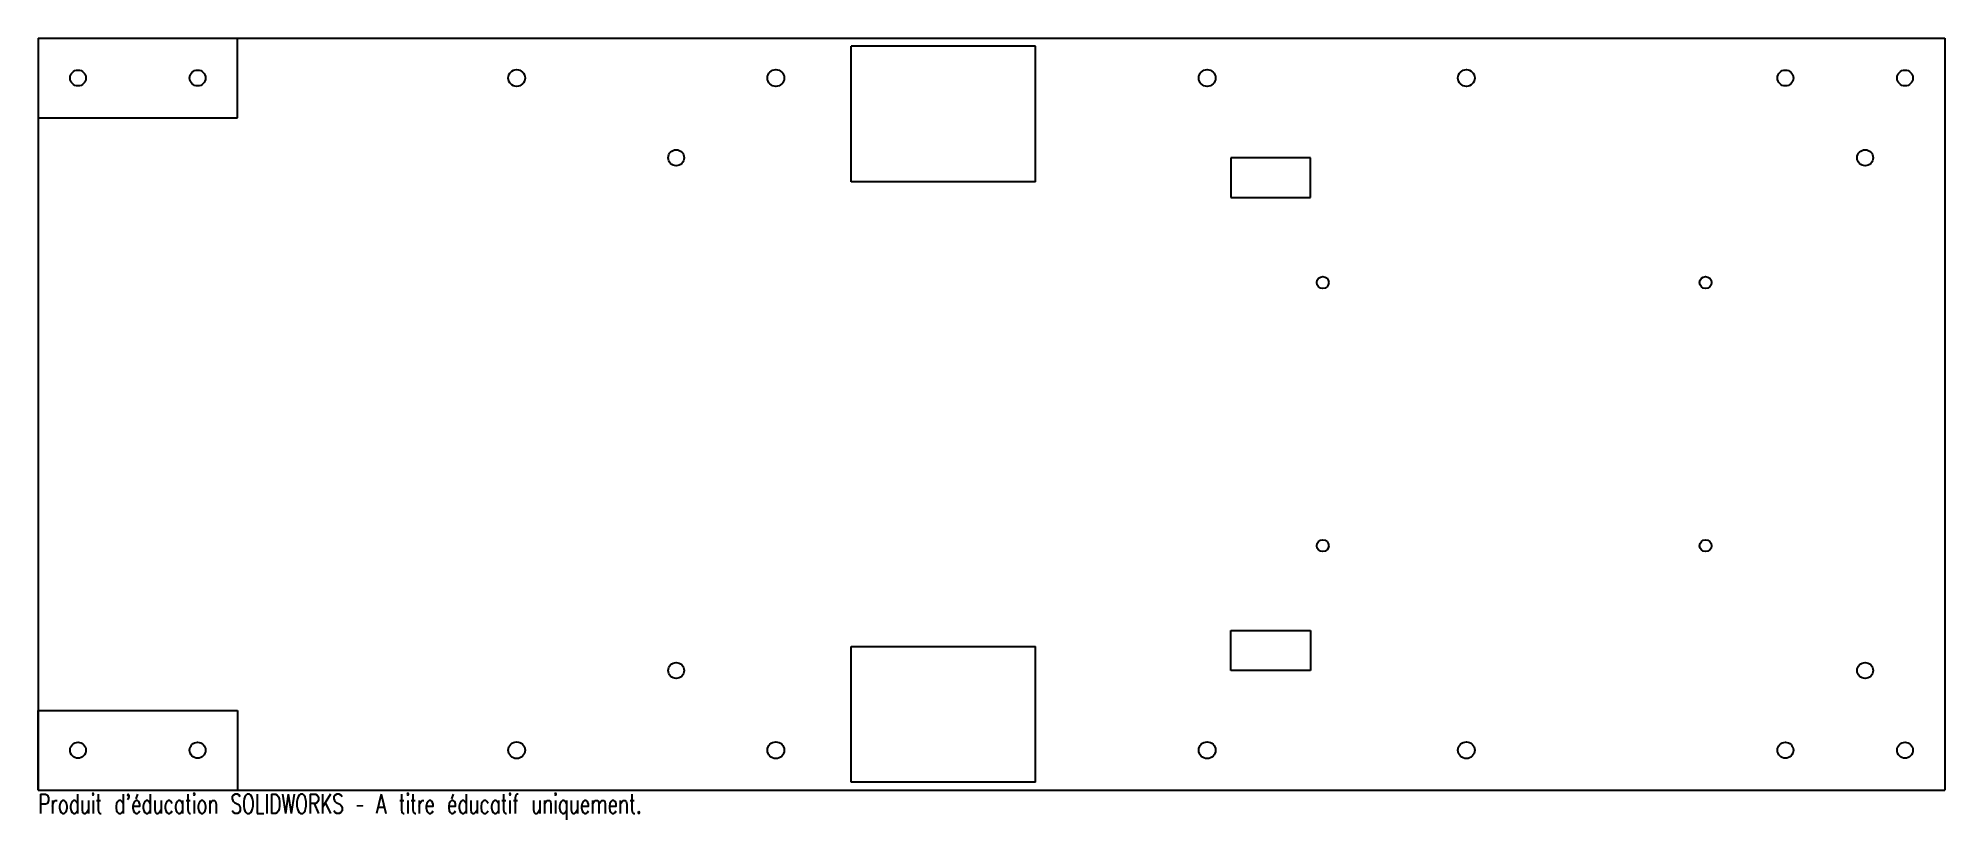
# Model space of a CAD drawing. Header units: millimetres. Extents: x -73 to 405, y -55 to 141.
import ezdxf

# ---------------------------------------------------------------- set-up
doc = ezdxf.new("R2010")
doc.units = ezdxf.units.MM
doc.styles.add('SLDTEXTSTYLE0', font='TXT', dxfattribs={"width": 0.7, "bigfont": 'bigfont'})

msp = doc.modelspace()

# ---------------------------------------------------------------- linework, layer by layer
at = {"color": 7, "linetype": 'Continuous'}
for p, q in [((-72.92, 141.38), (-72.92, 121.38)), ((-22.92, 121.38), (-22.92, 141.38)), ((-72.92, 121.38), (-22.92, 121.38)), ((-72.92, -47.21), (-72.92, -27.21)), ((-72.92, -27.21), (-22.92, -27.21)), ((-22.92, -27.21), (-22.92, -47.21))]:
    msp.add_line(p, q, dxfattribs=at)
at = {"color": 7, "linetype": 'Continuous', "lineweight": 25}
for p, q in [((-72.92, 141.38), (-72.92, -47.21)), ((-72.92, 141.38), (405.24, 141.38)), ((177.16, 139.38), (130.96, 139.38)), ((130.96, 105.38), (130.96, 139.38)), ((177.16, 105.38), (177.16, 139.38)), ((405.24, 141.38), (405.24, -47.21)), ((226.16, 111.38), (226.16, 101.38)), ((246.16, 111.38), (226.16, 111.38)), ((246.16, 101.38), (246.16, 111.38)), ((177.16, 105.38), (130.96, 105.38)), ((226.16, 101.38), (246.16, 101.38)), ((226.16, -7.21), (246.16, -7.21)), ((226.16, -17.21), (226.16, -7.21)), ((246.16, -7.21), (246.16, -17.21)), ((130.96, -11.21), (177.16, -11.21)), ((130.96, -45.21), (130.96, -11.21)), ((177.16, -45.21), (177.16, -11.21)), ((246.16, -17.21), (226.16, -17.21)), ((-72.92, -47.21), (405.24, -47.21)), ((177.16, -45.21), (130.96, -45.21))]:
    msp.add_line(p, q, dxfattribs=at)
for centre, radius in [((-62.92, 131.38), 2), ((-32.92, 131.38), 2), ((47.08, 131.38), 2.1), ((112.08, 131.38), 2.1), ((220.24, 131.38), 2.1), ((285.24, 131.38), 2.1), ((365.24, 131.38), 2), ((395.24, 131.38), 2), ((87.08, 111.38), 2), ((385.24, 111.38), 2), ((249.24, 80.09), 1.5), ((345.24, 80.09), 1.5), ((249.24, 14.09), 1.5), ((345.24, 14.09), 1.5), ((87.08, -17.21), 2), ((385.24, -17.21), 2), ((-62.92, -37.21), 2), ((-32.92, -37.21), 2), ((47.08, -37.21), 2.1), ((112.08, -37.21), 2.1), ((220.24, -37.21), 2.1), ((285.24, -37.21), 2.1), ((365.24, -37.21), 2), ((395.24, -37.21), 2)]:
    msp.add_circle(centre, radius, dxfattribs=at)

# ---------------------------------------------------------------- texts
at = {"color": 7, "linetype": 'Continuous', "insert": (-72.92, -48.23), "char_height": 4.8336, "attachment_point": 1, "style": 'SLDTEXTSTYLE0'}
msp.add_mtext("Produit d'éducation SOLIDWORKS – A titre éducatif uniquement.", dxfattribs=at)

doc.saveas('drawing.dxf')
